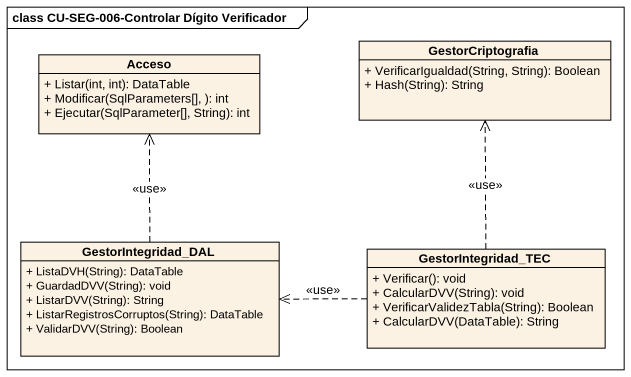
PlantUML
@startuml
mainframe class CU-SEG-006-Controlar Dígito Verificador
hide circle
hide empty members
skinparam classAttributeIconSize 0
class Acceso {
  + Listar(int, int): DataTable
  + Modificar(SqlParameters[], ): int
  + Ejecutar(SqlParameter[], String): int
}
class GestorCriptografia {
  + VerificarIgualdad(String, String): Boolean
  + Hash(String): String
}
class GestorIntegridad_DAL {
  + ListaDVH(String): DataTable
  + GuardadDVV(String): void
  + ListarDVV(String): String
  + ListarRegistrosCorruptos(String): DataTable
  + ValidarDVV(String): Boolean
}
class GestorIntegridad_TEC {
  + Verificar(): void
  + CalcularDVV(String): void
  + VerificarValidezTabla(String): Boolean
  + CalcularDVV(DataTable): String
}
GestorIntegridad_DAL .up.> Acceso : <<use>>
GestorIntegridad_TEC .up.> GestorCriptografia : <<use>>
GestorIntegridad_TEC .left.> GestorIntegridad_DAL : <<use>>
@enduml
